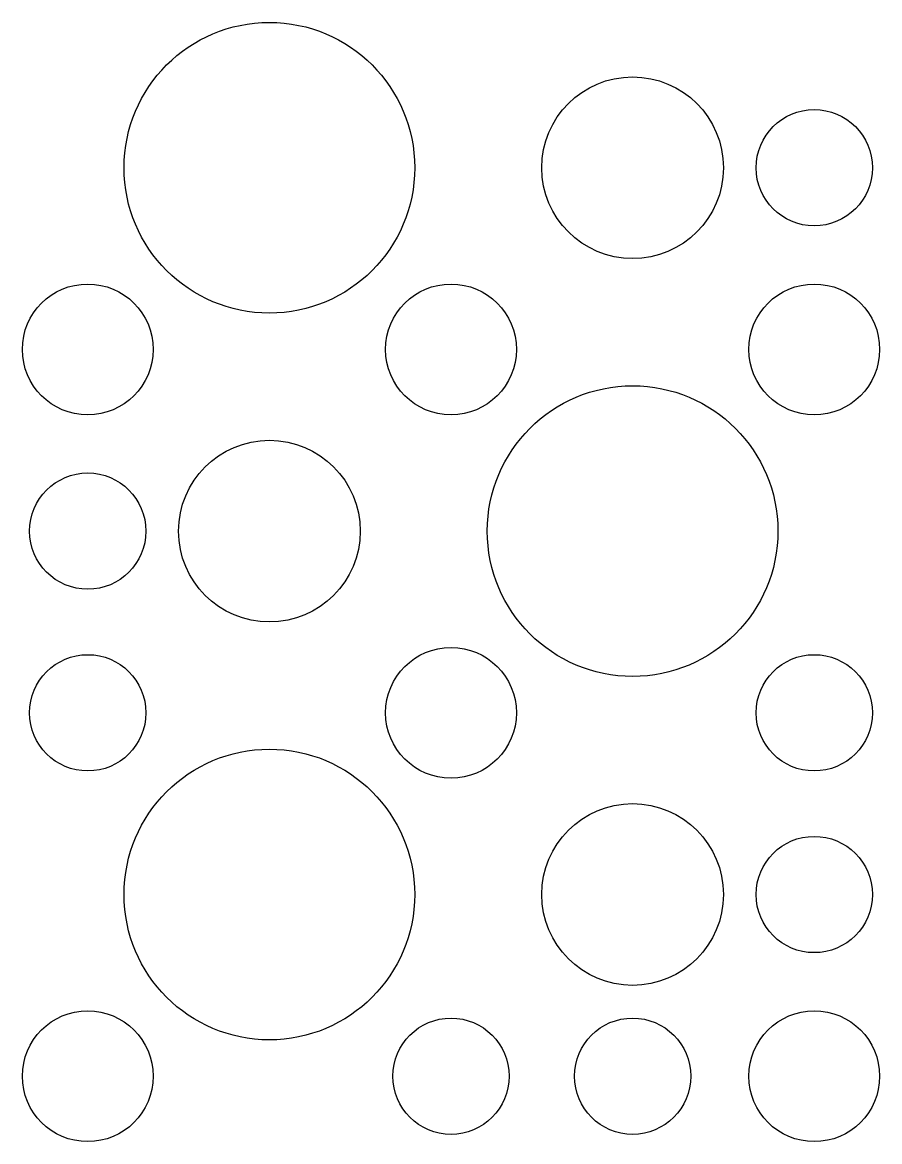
# Model space of a CAD drawing. Extents: x 202 to 438, y -118 to 190.
import ezdxf

# ---------------------------------------------------------------- set-up
doc = ezdxf.new("R2010")
doc.units = 0

msp = doc.modelspace()

# ---------------------------------------------------------------- linework, layer by layer
for centre, radius in [((270, 150), 40), ((370, 150), 25), ((420, 150), 16), ((220, 100), 18), ((320, 100), 18), ((420, 100), 18), ((370, 50), 40), ((270, 50), 25), ((220, 50), 16), ((220, 0), 16), ((320, 0), 18), ((420, 0), 16), ((270, -50), 40), ((370, -50), 25), ((420, -50), 16), ((220, -100), 18), ((420, -100), 18), ((320, -100), 16), ((370, -100), 16)]:
    msp.add_circle(centre, radius)

doc.saveas('drawing.dxf')
